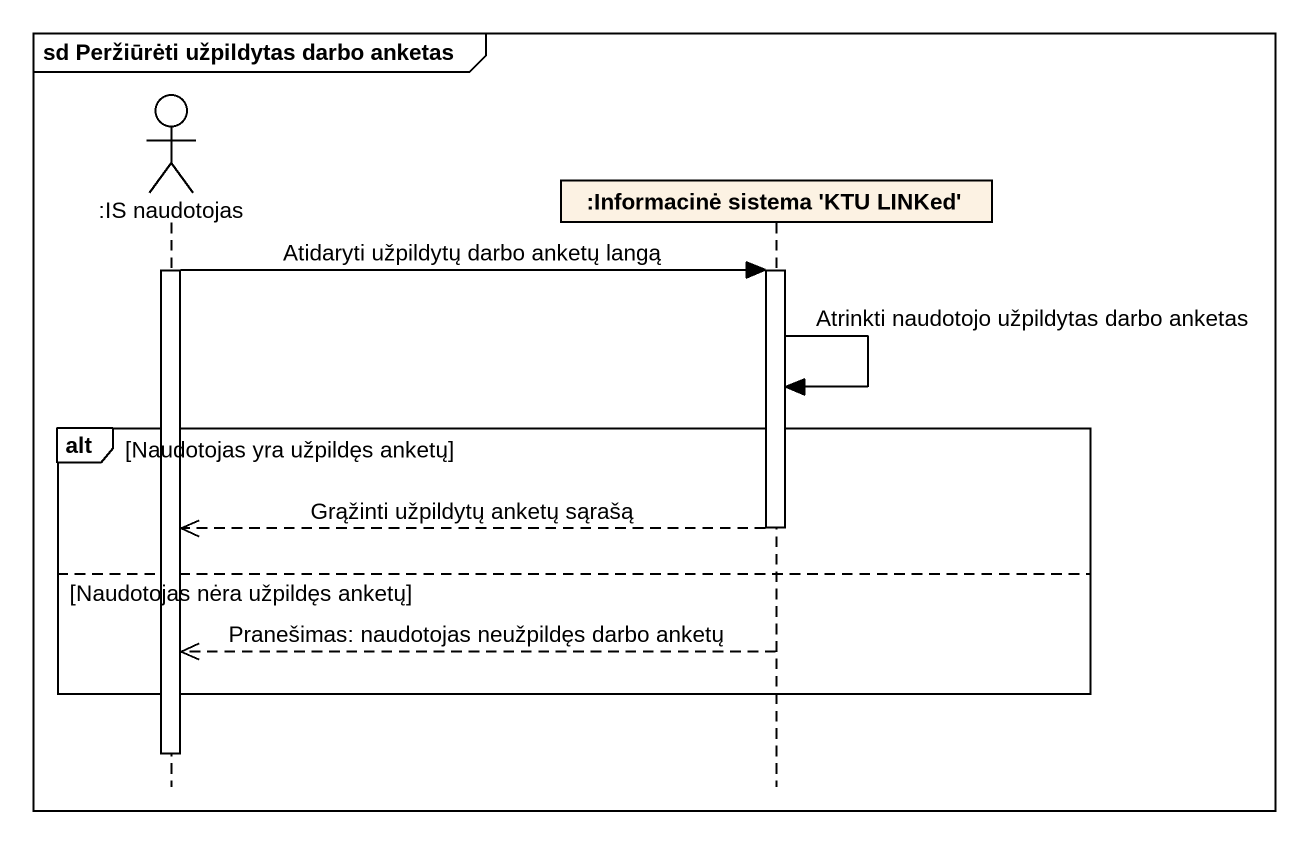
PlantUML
@startuml
mainframe sd Peržiūrėti užpildytas darbo anketas
hide footbox
actor ":IS naudotojas" as IS_naudotojas
participant ":Informacinė sistema 'KTU LINKed'" as Informacinė_sistema_KTU

activate IS_naudotojas
IS_naudotojas -> Informacinė_sistema_KTU : Atidaryti užpildytų darbo anketų langą
activate Informacinė_sistema_KTU
Informacinė_sistema_KTU -> Informacinė_sistema_KTU : Atrinkti naudotojo užpildytas darbo anketas
alt Naudotojas yra užpildęs anketų
  Informacinė_sistema_KTU -->> IS_naudotojas : Grąžinti užpildytų anketų sąrašą
  deactivate Informacinė_sistema_KTU
else Naudotojas nėra užpildęs anketų
  Informacinė_sistema_KTU -->> IS_naudotojas : Pranešimas: naudotojas neužpildęs darbo anketų
end
deactivate IS_naudotojas
@enduml
